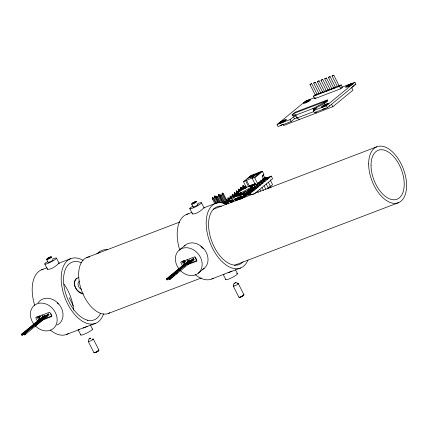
<?xml version="1.0" encoding="UTF-8"?>
<svg xmlns="http://www.w3.org/2000/svg" width="428" height="428" viewBox="0 0 428 428"><rect width="100%" height="100%" fill="white"/><g stroke="black" fill="none" stroke-linecap="round" stroke-linejoin="round"><path stroke-width="0.64" d="M218.553 202.38L216.151 197.645L216.343 196.217L217.595 196.864L220.597 202.781M221.886 202.995L218.285 195.89L218.478 194.462L219.725 195.109L220.324 196.292M223.437 203.343L219.837 196.238L220.029 194.81L221.276 195.457L225.481 203.744M226.471 203.364L221.966 194.483L222.159 193.055L223.411 193.702L227.915 202.578M230.58 198.72L229.98 197.538L230.173 196.104L231.425 196.757L232.324 198.528M232.714 196.966L232.11 195.783L232.308 194.355L233.554 195.002L234.453 196.778M234.844 195.216L234.244 194.028L234.437 192.6L235.689 193.247L236.588 195.024M236.978 193.461L236.374 192.274L236.572 190.845L237.818 191.493L238.417 192.675M239.108 191.707L238.508 190.524L238.701 189.09L239.948 189.738L240.552 190.92M241.242 189.952L240.638 188.769L240.83 187.336L242.082 187.983L242.981 189.759M239.289 199.625L239.482 198.191L240.729 198.843L240.204 199.277L239.482 198.191M243.671 188.791L242.772 187.015L242.965 185.581L244.211 186.228L245.116 188.004M241.611 196.441L242.334 197.522L242.863 197.089L241.611 196.441L241.419 197.87L242.023 199.057M244.153 197.303L243.553 196.115L243.746 194.686L244.993 195.334L245.597 196.516M246.282 195.548L245.683 194.366L245.875 192.932L247.127 193.579L247.726 194.761M248.716 194.387L247.817 192.611L248.01 191.177L249.256 191.824L250.161 193.6M250.851 192.632L249.947 190.856L250.139 189.422L251.391 190.069L252.29 191.846M252.98 190.877L252.081 189.101L252.274 187.667L253.52 188.315L254.425 190.091M255.109 189.123L254.211 187.346L254.403 185.913L255.655 186.565L256.554 188.336M257.244 187.368L256.345 185.591L256.538 184.163L257.784 184.81L258.683 186.587M259.373 185.613L258.475 183.837L258.667 182.408L259.919 183.056L260.818 184.832M261.208 183.27L260.604 182.082L260.802 180.653L262.048 181.301L262.947 183.077M263.338 181.515L262.739 180.332L262.931 178.899L264.178 179.546L265.082 181.322M265.472 179.76L264.868 178.578L265.066 177.144L266.312 177.791L267.211 179.567M262.236 176.534L263.557 175.448L263.867 174.346L262.391 171.451L261.813 171.296A1.016 0.984 -77.4 0 0 261.551 171.393L251.199 175.346L251.231 175.71M89.072 338.885L90.715 338.077L89.099 338.826L88.302 341.533L93.914 352.592M238.246 283.609C236.128 281.506 232.843 283.24 233.303 286.166L238.915 297.225M47.497 268.575L47.615 269.394C51.954 269.453 56.196 265.841 58.952 263.236M192.504 213.208L192.621 214.032C196.96 214.086 201.197 210.474 203.953 207.874M243.799 193.814L244.388 193.825M309.968 84.477L311.68 83.637L317.121 94.369L316.265 94.952L315.415 95.209L309.968 84.477L311.68 83.637M313.654 83.075L315.361 82.23L320.802 92.962L319.951 93.545L319.122 93.828L313.654 83.075L315.361 82.23M317.335 81.668L319.042 80.822L324.488 91.555L323.632 92.138L322.808 92.421L317.335 81.668L319.042 80.822M321.016 80.261L322.728 79.421L328.169 90.148L327.313 90.731L326.489 91.02L321.016 80.261L322.728 79.421M315.415 95.209L315.843 94.856M324.702 78.854L326.409 78.014L331.855 88.74L330.999 89.329L330.175 89.613L324.702 78.854L326.409 78.014M328.383 77.447L330.095 76.607L335.536 87.333L334.68 87.922L333.856 88.205L328.383 77.447L330.095 76.607M332.069 76.04L333.776 75.2L339.222 85.932L338.366 86.515L337.542 86.798L332.069 76.04L333.776 75.2M326.489 91.02L327.094 90.522M330.175 89.613L330.571 89.233M192.391 203.45L195.671 201.668L192.391 203.45A2.809 0.428 -26.9 0 1 192.942 203.091M241.344 189.898L242.772 189.272L241.622 189.706M235.78 199.255L236.122 199.02M248.518 193.74L249.845 193.087M250.653 191.985L251.974 191.332M252.782 190.235L254.211 189.604L253.06 190.043M231.302 201.898C229.702 202.005 232.104 203.129 231.302 201.898L233.522 200.309L233.774 200.807L232.094 202.187L231.842 201.69M237.492 199.978L238.835 198.876L238.589 198.378L236.909 199.758L237.16 200.256L236.614 200.459L236.336 199.892L235.095 200.448L235.346 200.946L236.465 200.427M240.552 198.956L240.343 198.383L239.033 198.945L239.284 199.443L239.621 199.164M96.824 253.938L99.275 251.926M39.852 319.315A10.395 8.469 50.6 0 1 38.836 317.662L40.098 316.629M44.919 316.725L22.775 334.947L21.903 335.285L21.4 334.289L44.063 315.645L44.929 315.313L45.432 316.303M21.4 334.289L22.272 333.958L44.929 315.313M295.721 115.704L292.479 115.71L292.062 114.886L295.951 114.881L295.534 115.223L296.957 118.032L297.38 117.684L294.48 118.791L291.12 121.552L278.072 126.538L277.066 124.553L305.603 101.078L314.339 97.739M38.729 321.15L42.768 317.827M21.903 335.285L22.93 334.434M23.765 333.942L47.685 314.259L48.557 313.927L49.06 314.922L25.14 334.6L24.268 334.931L23.765 333.942L24.637 333.61L48.557 313.927M338.719 85.846L341.207 84.894L342.464 87.371L340.784 88.751L314.682 98.718L313.424 96.241L315.104 94.861M24.268 334.931L25.798 333.68M34.957 326.141L43.1 319.438M44.116 318.603L45.641 317.346M46.663 316.506L47.679 315.671M292.062 114.886L295.416 112.12L327.318 99.943L327.736 100.767L324.381 103.528L313.772 109.06L316.672 107.952L313.317 110.713L314.323 112.698L327.372 107.712L355.909 84.23L354.903 82.251L342.421 87.018M314.682 98.718L315.944 97.68M277.066 124.553L290.114 119.573L293.474 116.812L296.374 115.704M313.424 96.241L339.527 86.274L341.207 84.894M295.534 115.223L312.932 108.578L323.964 102.704L327.318 99.943M216.611 203.594L213.909 198.271L212.47 199.052L214.872 203.787M313.317 110.713L326.366 105.732L354.903 82.251M217.595 196.864L216.151 197.645M219.725 195.109L218.285 195.89M221.276 195.457L219.837 196.238M223.411 193.702L221.966 194.483M283.02 124.569L283.523 125.559L332.824 106.738L352.966 90.164L351.709 87.687M246.517 187.122L244.87 188.16L246.319 187.603L243.511 181.697L251.177 175.346M247.657 178.733L248.684 177.888M251.257 175.769L249.192 177.492L251.883 175.721L250.203 177.101L250.642 176.935L252.574 175.346L251.124 175.903L251.541 176.727M243.709 181.509L252.991 177.593L252.151 178.283L255.5 184.885L258.731 183.655M252.151 178.283L254.061 177.556L261.551 171.393M224.497 202.449L225.026 202.016L225.626 203.198M226.631 200.7L227.161 200.261L227.76 201.449M230.194 200.283L229.29 198.506L227.851 199.293L228.45 200.475M231.425 196.757L229.98 197.538M233.554 195.002L232.11 195.783M235.689 193.247L234.244 194.028M237.818 191.493L236.374 192.274M239.948 189.738L238.508 190.524M242.082 187.983L240.638 188.769M244.211 186.228L242.772 187.015M259.689 183.104L259.352 182.44L257.485 183.339L254.703 177.861L262.423 171.505M225.075 202.765L226.096 201.925M227.118 201.085L228.14 200.245M229.162 199.405L232.73 196.463M233.752 195.623L234.774 194.783M235.796 193.943L236.818 193.103M237.834 192.263L238.856 191.423M239.878 190.583L245.495 185.966M225.026 203.161L226.032 202.332M224.962 203.509L226.241 202.455L225.016 202.92M236.326 198.774L234.464 199.485L233.458 197.501L235.138 196.12M245.79 187.4L246.212 187.052M226.086 204.204L229.927 201.048L230.82 202.819M232.768 199.764L229.948 201.283L232.768 199.764L233.228 200.555M263.867 174.346L262.102 175.796L263.445 178.439L262.102 179.541L262.434 180.204L260.096 182.125M233.458 197.501L237.808 195.842L239.487 194.462L240.488 196.441C239.557 196.725 242.157 195.751 240.183 197.014M249.743 186.1L250.583 185.41L251.001 186.234L250.161 186.924L249.743 186.1L249.15 186.324L250.583 185.41M250.337 185.875L251.766 184.955L250.337 185.875L250.755 186.699L251.348 186.474L250.926 185.645M234.464 199.485C235.223 198.603 232.821 200.053 234.715 199.277M251.52 185.42L252.953 184.505L251.52 185.42L251.942 186.244L252.531 186.019L252.113 185.196M235.095 200.448L235.389 200.208L235.009 199.352L236.021 198.522L237.829 197.827L238.294 198.619M252.707 184.966L254.141 184.051L252.707 184.966L253.125 185.795L254.558 184.875M250.755 186.699L251.594 186.009L251.001 186.234M253.895 184.516L255.329 183.596L253.895 184.516L254.312 185.34L256.34 184.195L255.5 184.885M235.009 199.352L237.829 197.827M251.942 186.244L252.777 185.554L252.188 185.784M237.567 198.298L238.813 197.822L240.156 196.484M253.125 185.795L253.965 185.105L253.371 185.329M239.033 198.945L239.327 198.704L238.947 197.848L240.878 196.206M254.312 185.34L255.152 184.65M257.485 183.339L260.278 181.681L260.615 182.344L260.192 182.686L259.47 182.965L259.133 182.307L260.278 181.681M238.947 197.848L241.772 196.324L242.232 197.115L242.526 196.875L242.772 197.367L242.441 197.645M259.133 182.307L258.63 182.719L259.352 182.44M263.75 178.508L263.247 178.92L263.969 178.642L264.306 179.305L263.883 179.648L263.552 178.99L264.895 177.882L265.226 178.546L264.809 178.888L264.081 179.166L263.75 178.508L264.472 178.23L264.809 178.888M240.301 198.464L241.141 198.014L240.761 197.153M244.993 195.334L243.553 196.115M247.127 193.579L245.683 194.366M249.256 191.824L247.817 192.611M251.391 190.069L249.947 190.856M253.52 188.315L252.081 189.101M255.655 186.565L254.211 187.346M257.784 184.81L256.345 185.591M259.919 183.056L258.475 183.837M262.048 181.301L260.604 182.082M264.178 179.546L262.739 180.332M266.382 179.412L265.783 178.23L266.312 177.791M241.429 198.474L241.098 198.752L240.846 198.255M179.3 250.027L185.174 245.191M248.304 195.018L271.277 176.122L272.615 178.76L253.729 194.301M267.463 188.855L272.577 184.645L270.485 180.514M184.859 263.948A10.395 8.469 50.6 0 1 183.842 262.3L185.099 261.262M166.401 278.928L189.064 260.283L189.936 259.951L190.439 260.941L167.776 279.586L166.904 279.917L166.401 278.928L167.273 278.596L189.936 259.951M183.73 265.783L187.769 262.46M166.904 279.917L168.964 278.221M168.771 278.58L192.691 258.897L193.558 258.566L194.061 259.555L170.141 279.238L169.274 279.57L168.771 278.58L169.638 278.248L193.558 258.566M169.274 279.57L172.324 277.055M173.345 276.221L174.87 274.963M175.887 274.123L177.417 272.871M188.101 264.076L194.061 259.555M198.25 273.241L204.124 268.41M256.511 173.768L253.28 176.299L251.541 176.962L254.189 174.656L253.462 174.934L250.396 177.583L253.585 176.368L257.233 173.495L256.511 173.768L256.928 174.597M235.582 196.249C234.367 197.608 239.562 194.574 236.796 195.591M238.187 199.159L238.835 198.876M78.228 329.795L95.685 323.306M245.576 186.25L244.886 186.822L246.266 186.405M237.358 193.215L236.978 193.531L237.743 193.301M235.229 194.97C233.998 196.04 237.775 193.873 235.609 194.761M233.094 196.725C231.864 197.795 235.646 195.628 233.479 196.516M230.965 198.48C229.734 199.55 233.517 197.383 231.35 198.271M227.466 201.866L227.851 201.551L227.466 201.609M230.157 201.363L230.451 201.187M261.588 183.024C260.358 184.094 264.14 181.927 261.973 182.815M259.459 184.778C258.228 185.848 262.011 183.682 259.839 184.57M270.4 180.231L270.903 179.883M240.825 192.798L241.595 192.44L240.98 192.83M232.976 201.176L233.774 200.807M237.786 198.747L238.589 198.378M38.836 317.662L40.157 316.907A8.988 7.324 50.6 0 1 39.692 315.848M183.842 262.3L185.158 261.54A8.988 7.324 50.6 0 1 184.693 260.486M337.938 86.419L338.366 86.189M244.137 187.748C241.943 188.951 245.731 187.496 244.522 187.576M237.754 193.488L237.251 192.498L248.582 186.341L251.605 187.02L252.359 188.502M237.256 194.981L237.117 193.895L238.102 193.493L237.299 194.007M237.117 193.895L238.102 193.493M239.487 194.462L237.62 195.173L237.465 193.975L238.53 193.734M237.465 193.975L238.45 193.574M238.792 193.649L237.647 194.087L239.14 193.729L238.508 194.28L239.311 193.766L239.568 193.97L239.311 193.766M238.3 195.286L238.155 194.125L239.14 193.729M260.807 181.921L260.299 182.119L260.807 181.809M237.251 192.498L240.274 193.178L251.605 187.02M239.482 193.804C236.807 195.612 241.874 192.846 239.022 194.323M237.117 195.318L237.775 195.093L237.289 195.361M251.37 187.705L251.857 187.443M237.198 195.484L238.118 195.173L237.636 195.436M240.001 193.921L240.258 194.125L239.027 194.398M251.332 187.764C252.22 186.726 253.761 188.63 253.413 187.79M237.374 195.526L237.952 195.205L237.813 194.05L238.129 195.248M240.172 193.959L239.193 194.36M229.215 200.026C227.022 201.23 230.81 199.774 229.601 199.855M240.52 194.034C237.599 195.131 241.991 193.483 239.889 194.59L239.857 195.633M237.808 195.473L238.466 195.248L237.979 195.516M252.659 187.437L253.435 188.384L254.013 188.069L253.446 188.17L252.659 187.437L251.851 187.876L252.648 187.657M239.717 194.547L240.606 194.2M242.195 193.29C242.954 193.938 240.472 193.921 242.195 193.29L243.168 194.462L242.954 194.269M242.842 192.942L243.762 192.798L243.489 192.589M244.137 192.236L244.998 191.931L244.351 192.284M246.079 191.182L245.431 191.535L246.351 191.391L245.704 191.739M246.726 190.829L247.646 190.685L247.373 190.476M249.642 190.941L248.941 189.979L248.106 190.289L248.668 189.775L249.642 190.941L244.11 194.012L243.548 193.884L243.885 194.547L244.447 194.67L245.998 193.825M249.963 189.069C250.722 189.716 248.245 189.7 249.963 189.069L250.942 190.241L250.728 190.043M250.61 188.716L251.471 188.416C253.13 189.438 251.081 190.749 250.824 188.764L251.53 188.571L252.236 189.534M241.627 193.809L242.409 193.344M248.106 190.289L248.882 189.823M249.401 189.588L250.177 189.117M250.824 188.764L251.471 188.416M252.579 187.978L253.323 187.913L253.066 187.71M252.568 188.192L253.242 187.753M252.739 188.234L253.585 187.828M253.274 188.133L253.932 187.908M240.071 194.884L241.28 195.157L243.548 193.927M248.786 191.102L252.044 189.304M241.547 193.643L242.307 194.622L243.088 194.296M249.561 190.776L248.994 191.295M251.375 189.695L252.151 189.369M241.82 193.852L242.366 194.777L243.013 194.43M251.434 189.85L252.081 189.502M242.366 194.777L243.168 194.462M232.602 200.395L233.11 200.197L232.597 200.507M243.885 194.547L244.998 194.371L244.618 193.702M249.075 192.156L249.626 191.856L249.289 191.193L248.727 191.07M239.509 198.02L239.001 198.212L239.509 197.902M250.931 191.798L251.316 191.589M248.802 193.547L249.567 193.172M334.461 87.708L334.905 87.489M236.149 195.906L236.47 195.74M238.038 199.245L237.722 199.389M330.999 88.997L331.855 88.74M87.178 326.377L83.086 328.115M95.391 352.506L98.231 350.96L97.793 350.864M240.397 297.139L243.238 295.598L242.799 295.497M231.971 271.106L211.689 279.013M316.49 94.518L317.121 94.369M327.538 90.303L328.169 90.148M316.346 94.385L318.833 93.438M320.074 92.962L323.183 91.774M324.429 91.303L326.291 90.592M327.532 90.115L330.02 89.168M331.261 88.692L333.749 87.745M335.611 87.028L337.478 86.317M340.597 88.082L341.838 87.606M354.657 84.707L355.909 84.23M293.742 113.5L325.638 101.324L326.061 102.148M326.51 101.233L327.736 100.767M313.735 111.622L296.957 118.032L299.472 119.471M263.445 178.439L264.895 177.882M262.102 179.541L263.552 178.99M264.868 178.578L271.277 176.122M263.594 179.166L264.686 178.754M259.646 182.713L260.615 182.344M41.559 269.795L46.957 267.735M58.561 263.3L70.561 258.721M186.565 214.428L191.963 212.368M204.167 207.708L215.562 203.359M240.236 196.65L240.964 196.372M239.958 197.019L241.772 196.324M238.979 197.452L239.787 197.34L239.065 197.613M227.471 201.984L229.927 201.048M232.982 200.518L233.522 200.309M241.981 197.083L242.526 196.875M225.337 203.739L227.792 202.802L228.392 203.979M230.323 202.144L232.506 201.288M235.389 200.208L237.203 199.518L236.823 198.656M239.327 198.704L242.772 197.367M232.227 201.545L233.437 201.085M236.363 199.967L236.909 199.758M86.761 257.549L179.685 222.068M213.363 209.206L376.768 146.82M39.269 316.87L40.232 316.501M185.238 261.134L184.27 261.503A11.24 9.154 50.6 0 1 183.794 260.449M43.982 318.914L51.9 315.891M188.379 263.782L196.901 260.524M42.115 320.181L51.858 316.463L49.691 312.189L35.685 317.539L37.52 321.3M187.726 264.584L196.864 261.096L194.697 256.821L180.691 262.171L182.521 265.932M108.487 313.408L201.411 277.927M234.469 265.307L398.495 202.674M66.682 334.38L79.282 329.571M228.092 272.754L240.686 267.944M338.794 85.996L339.222 85.932M320.379 93.031L320.802 92.962M224.283 274.204L223.298 274.498M246.667 195.559L246.282 195.617M254.061 177.556L254.703 177.861M78.827 277.51C69.812 280.11 76.018 293.715 83.487 293.902M87.938 320.379L87.28 320.251M250.76 187.009L251.718 187.78L252.285 187.683L252.033 187.48M251.108 187.09L252.065 187.86M251.439 187.384L252.98 187.839L252.723 187.635M249.315 189.422L250.134 190.556M248.941 189.979L248.668 189.775M248.021 190.123L248.839 191.263M249.064 191.728L249.626 191.856M247.694 192.028L248.069 192.702L246.672 193.461L246.603 192.921A0.551 0.535 -77.4 0 1 247.01 192.702L247.4 193.065L246.753 192.777M244.217 192.402L245.057 192.092L244.784 191.883M243.816 194.109L243.056 192.991M238.674 194.242L238.637 195.291M239.536 194.435L239.846 195.559M238.647 195.361L238.326 194.168M229.29 198.506L228.044 197.859L227.851 199.293L228.375 198.859L228.044 197.859L229.665 200.721M226.326 199.833L227.161 200.261M224.197 201.583L225.026 202.016M213.909 198.271L212.663 197.618L212.47 199.052L213 198.619L212.663 197.618L215.782 203.439M200.769 246.507L203.311 248.77M315.254 112.243L316.148 113.104L315.934 112.002M235.689 282.683L234.079 283.518M57.261 302.944L58.304 304.137M265.066 177.144L265.783 178.23M262.931 178.899L264.253 181.167M260.802 180.653L262.423 183.51M258.667 182.408L260.288 185.265M256.538 184.163L258.159 187.02M254.403 185.913L256.024 188.775M252.274 187.667L253.895 190.53M250.139 189.422L251.461 191.691M248.01 191.177L249.331 193.445M245.875 192.932L247.197 195.2M243.746 194.686L245.067 196.95M238.701 189.09L240.022 191.359M222.159 193.055L227.386 203.016M220.029 194.81L224.951 204.177M218.478 194.462L223.1 203.236M216.343 196.217L219.767 202.626M183.783 264.9L181.948 261.134M38.777 320.262L36.942 316.501M339.527 86.274L340.784 88.751M331.566 104.261L332.824 106.738M326.366 105.732L327.372 107.712M323.964 102.704L324.381 103.528M313.355 108.236L314.275 110.049M312.932 108.578L314.072 110.825M293.474 116.812L294.48 118.791M290.114 119.573L291.12 121.552M270.517 186.078L271.117 187.261M268.351 182.269L270.442 186.399M269.988 186.512L270.587 187.699M263.557 175.448L264.814 177.925M269.073 186.865L269.672 188.047M266.221 184.024L268.313 188.149M264.087 185.779L265.884 189.315M259.855 182.028L260.192 182.686M261.957 187.534L263.45 190.481M259.823 189.288L260.722 191.054M254.489 184.286L254.906 185.115M257.693 191.043L258.293 192.22M253.301 184.741L253.718 185.565M246.464 180.086L249.535 186.137M245.624 180.776L248.695 186.827M244.286 187.849L242.965 185.581L243.302 186.581M242.152 189.604L240.83 187.336L241.167 188.331M244.11 194.012L244.447 194.67M240.274 193.178L241.28 195.157M237.888 193.114L236.572 190.845L236.903 191.84M237.808 195.842L238.813 197.822M236.058 195.457L234.437 192.6L234.774 193.595M235.641 200.245L235.892 200.737M233.929 197.212L232.308 194.355L232.639 195.35M231.794 198.966L230.173 196.104L230.51 197.105M218.515 202.867L214.792 195.869L214.599 197.297L217.601 203.22M201.486 202.808L204.177 208.115M235.4 269.661L237.497 273.792M238.332 283.694L243.944 294.753M191.685 204.124L193.162 207.034M189.759 208.58L192.45 213.888M223.373 274.846L225.765 279.564M187.122 259.689L188.208 261.84M169.638 278.248L170.141 279.238M167.273 278.596L167.776 279.586M56.48 258.175L59.171 263.477M90.399 325.029L92.491 329.153M93.325 339.056L98.938 350.115M69.208 297.706L73.397 305.961M46.679 259.491L48.155 262.401M44.753 263.948L47.444 269.255M78.073 329.624L80.764 334.926M42.115 315.056L42.934 316.666M24.637 333.61L25.14 334.6M22.272 333.958L22.775 334.947M231.762 200.593L232.137 201.449M237.636 194.012L237.781 195.168M237.294 193.932L237.428 195.018M324.504 108.477A2.996 0.46 -26.9 0 1 323.948 108.669M281.897 124.725A2.996 0.46 -26.9 0 1 281.469 124.826M283.791 124.131A4.12 0.631 -26.9 0 1 282.833 124.58M281.185 125.211A4.12 0.631 -26.9 0 1 280.11 125.238M329.528 105.556A4.12 0.631 -26.9 0 1 329.036 106.155M325.842 108.075A4.12 0.631 -26.9 0 1 322.648 109.295M353.742 85.407A4.12 0.631 -26.9 0 1 353.373 86.124M352.784 86.558A4.12 0.631 -26.9 0 1 352.025 87.05M195.114 257.03A5.618 4.574 50.6 0 1 196.586 260.957M195.457 201.856A2.809 0.428 -26.9 0 1 196.372 202.059A2.809 0.428 -26.9 0 1 192.937 203.926A2.809 0.428 -26.9 0 1 192.022 203.717M185.206 264.509A9.368 7.629 50.6 0 1 183.195 260.802M184.238 246.057A14.985 12.203 50.6 0 1 204.365 249.412A14.985 12.203 50.6 0 1 202.524 269.469M178.904 268.821A14.985 12.203 50.6 0 1 185.303 247.732A14.985 12.203 50.6 0 1 201.856 267.291A14.985 12.203 50.6 0 1 180.161 270.309M237.599 283.716A2.809 0.428 -26.9 0 1 236.465 285.075A2.809 0.428 -26.9 0 1 233.394 286M233.645 285.76A2.809 0.428 -26.9 0 1 234.041 285.465M243.607 294.678A2.809 0.428 -26.9 0 1 241.756 296.304A2.809 0.428 -26.9 0 1 239.001 297.059M243.484 295.181A2.434 0.374 -26.9 0 1 241.879 296.593A2.434 0.374 -26.9 0 1 239.493 297.246M247.994 259.978A34.652 19.394 69.1 0 1 210.143 242.927A34.652 19.394 69.1 0 1 226.235 204.044M243.099 261.792A30.907 17.297 69.1 0 1 212.09 242.141A30.907 17.297 69.1 0 1 221.453 206.146M213.208 278.259A34.652 19.394 69.1 0 1 195.291 274.701M179.749 250.011A34.652 19.394 69.1 0 1 188.181 213.92M197.399 204.482A2.809 0.428 -26.9 0 1 196.27 205.841A2.809 0.428 -26.9 0 1 193.194 206.767M197.629 203.653A6.554 1 -26.9 0 1 200.518 203.899A6.554 1 -26.9 0 1 191.353 208.564A6.554 1 -26.9 0 1 192.696 206.162M236.711 273.615A6.554 1 -26.9 0 1 232.388 277.414A6.554 1 -26.9 0 1 225.968 279.174M242.51 198.415A14.985 12.203 50.6 0 1 253.167 194.414M50.975 257.041A2.809 0.428 -26.9 0 1 49.841 258.4A2.809 0.428 -26.9 0 1 46.764 259.325M47.016 259.084A2.809 0.428 -26.9 0 1 47.941 258.453M49.846 257.469A2.809 0.428 -26.9 0 1 50.45 257.217M92.073 339.26A2.809 0.428 -26.9 0 1 92.988 339.463A2.809 0.428 -26.9 0 1 89.554 341.33A2.809 0.428 -26.9 0 1 88.639 341.127M98.606 350.04A2.809 0.428 -26.9 0 1 96.749 351.672A2.809 0.428 -26.9 0 1 93.999 352.426M98.697 350.543A2.434 0.374 -26.9 0 1 96.305 352.239A2.434 0.374 -26.9 0 1 94.706 352.405M81.384 289.355A5.152 4.194 50.6 0 1 79.319 281.078M82.577 293.26A8.988 7.324 50.6 0 1 75.151 286.669A8.988 7.324 50.6 0 1 76.89 278.104M103.555 313.82A34.652 19.394 69.1 0 1 77.73 317.635A34.652 19.394 69.1 0 1 61.359 274.776A34.652 19.394 69.1 0 1 83.144 260.385M100.596 313.285A30.907 17.297 69.1 0 1 66.923 297.085A30.907 17.297 69.1 0 1 81.438 262.824M68.202 333.621A34.652 19.394 69.1 0 1 50.29 330.068M34.743 305.378A34.652 19.394 69.1 0 1 43.175 269.282M63.922 284.031A30.907 17.297 69.1 0 1 73.573 310.247M52.794 259.748A2.809 0.428 -26.9 0 1 50.943 261.374A2.809 0.428 -26.9 0 1 48.193 262.129M52.628 259.015A6.554 1 -26.9 0 1 55.512 259.266A6.554 1 -26.9 0 1 46.347 263.932A6.554 1 -26.9 0 1 47.69 261.529M92.293 328.961A6.554 1 -26.9 0 1 86.622 333.166A6.554 1 -26.9 0 1 80.967 334.541M50.911 313.622A5.618 4.574 50.6 0 1 51.585 316.319M97.905 253.274A14.985 12.203 50.6 0 1 107.578 249.695M39.831 319.395A9.368 7.629 50.6 0 1 38.194 316.169M38.044 302.944A14.985 12.203 50.6 0 1 58.866 304.169A14.985 12.203 50.6 0 1 56.94 325.12M33.898 324.183A14.985 12.203 50.6 0 1 40.302 303.099A14.985 12.203 50.6 0 1 56.849 322.653A14.985 12.203 50.6 0 1 35.16 325.676M109.803 312.75A29.971 16.772 69.1 0 1 82.074 291.773A29.971 16.772 69.1 0 1 88.157 257.105M88.639 257.009A29.971 16.772 69.1 0 1 89.623 256.88M234.924 195.858L237.39 194.703L234.924 195.858M240.745 192.632L241.51 192.274L240.745 192.632M47.829 258.282L47.385 258.817L50.665 257.03L47.829 258.282M230.767 200.341L231.404 200.058L230.767 200.341M242.986 196.65L243.623 196.372L242.986 196.65M251.734 186.897L252.37 186.619L251.734 186.897M254.917 188.481L256.34 187.849L254.917 188.481M257.046 186.726L258.475 186.094L257.046 186.726M263.439 181.461L264.868 180.83L263.439 181.461M265.574 179.707L267.002 179.081L265.574 179.707M267.168 178.16C268.34 178.802 272.015 175.357 267.168 178.16M215.129 196.864L214.599 197.297L216.044 196.516L214.792 195.869L215.129 196.864M257.79 173.356L255.858 174.945L258.555 173.174L256.875 174.554L257.314 174.389L259.24 172.8L257.79 173.356M347.836 86.467A2.996 0.46 -26.9 0 0 351.859 84.043A2.996 0.46 -26.9 0 0 347.841 85.579A2.996 0.46 -26.9 0 0 347.836 86.467M305.785 102.522A2.996 0.46 -26.9 0 0 309.808 100.099A2.996 0.46 -26.9 0 0 305.79 101.634A2.996 0.46 -26.9 0 0 305.785 102.522M322.996 106.909A4.12 0.631 -26.9 0 0 328.527 103.576A4.12 0.631 -26.9 0 0 323.001 105.684A4.12 0.631 -26.9 0 0 322.996 106.909M347.333 86.884A4.12 0.631 -26.9 0 0 352.865 83.546A4.12 0.631 -26.9 0 0 347.338 85.659A4.12 0.631 -26.9 0 0 347.333 86.884M280.945 122.964A4.12 0.631 -26.9 0 0 286.476 119.631A4.12 0.631 -26.9 0 0 280.95 121.739A4.12 0.631 -26.9 0 0 280.945 122.964M305.282 102.939A4.12 0.631 -26.9 0 0 310.814 99.606A4.12 0.631 -26.9 0 0 305.287 101.714A4.12 0.631 -26.9 0 0 305.282 102.939M323.498 106.497A2.996 0.46 -26.9 0 0 327.522 104.068A2.996 0.46 -26.9 0 0 323.504 105.604A2.996 0.46 -26.9 0 0 323.498 106.497M281.447 122.552A2.996 0.46 -26.9 0 0 285.471 120.124A2.996 0.46 -26.9 0 0 281.453 121.659A2.996 0.46 -26.9 0 0 281.447 122.552M192.937 203.455A2.434 0.374 -26.9 0 0 196.206 201.486A2.434 0.374 -26.9 0 0 192.942 202.733A2.434 0.374 -26.9 0 0 192.937 203.455M47.936 258.822A2.434 0.374 -26.9 0 0 51.205 256.854A2.434 0.374 -26.9 0 0 47.941 258.1A2.434 0.374 -26.9 0 0 47.936 258.822M368.658 163.887A29.971 16.772 69.1 0 0 397.098 203.118A29.971 16.772 69.1 0 0 397.13 157.237A29.971 16.772 69.1 0 0 368.658 163.887M371.033 165.245A26.22 14.68 69.1 0 0 395.916 199.571A26.22 14.68 69.1 0 0 395.943 159.43A26.22 14.68 69.1 0 0 371.033 165.245"/></g></svg>
